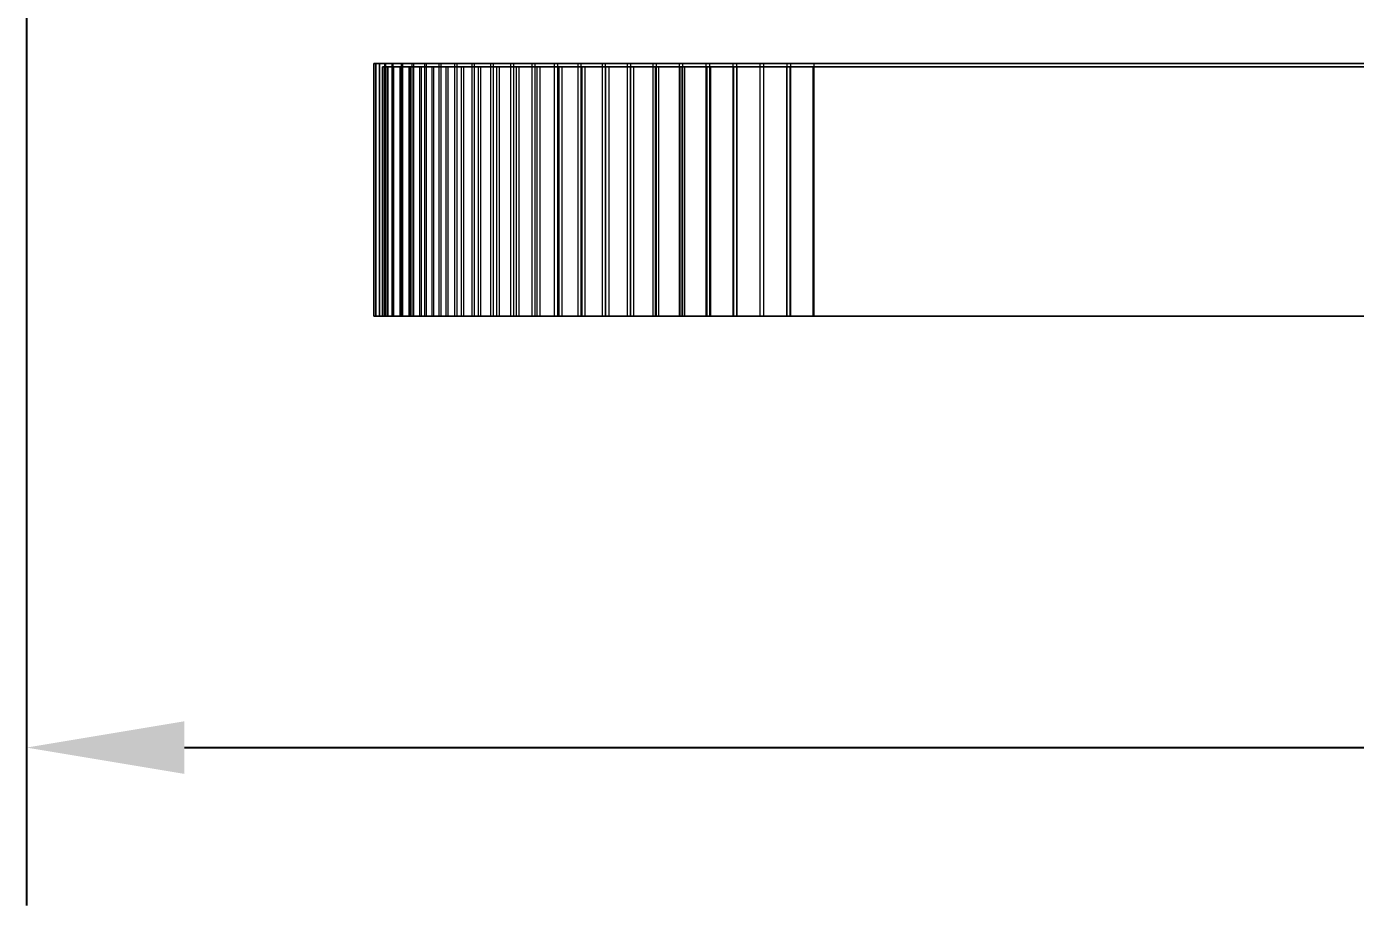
# Model space of a CAD drawing. Header units: millimetres. Extents: x -1970 to 34302, y -65268 to 6837.
# Drawn here: x 24628 to 25891, y -20530 to -19695 of the extents above; entities that cross this region are included whole.
import ezdxf

# ---------------------------------------------------------------- set-up
doc = ezdxf.new("R2010")
doc.units = ezdxf.units.MM
doc.layers.add('COTAS_O', color=1, linetype='Continuous', lineweight=0)
doc.layers.add('superior_briquetadora', color=7, linetype='Continuous', lineweight=0)
doc.dimstyles.new('R19_100', dxfattribs={"dimtxt": 250, "dimasz": 150, "dimexe": 150, "dimexo": 80, "dimgap": 100, "dimtad": 1, "dimtih": 1, "dimtoh": 1, "dimdsep": 46, "dimcen": 0.09, "dimadec": 0, "dimazin": 0, "dimtfac": 1, "dimtdec": 4, "dimtofl": 0, "dimtmove": 0, "dimatfit": 3, "dimfxl": 1, "dimtolj": 1, "dimtzin": 0, "dimarcsym": 0})

# ---------------------------------------------------------------- blocks, each defined once
blk = doc.blocks.new('*D30')
at = {"layer": 'COTAS_O', "color": 0, "lineweight": -2, "transparency": 16777216}
for p, q in [((24628.2, -19560), (24628.2, -20530)), ((26828.2, -19560), (26828.2, -20530)), ((24778.2, -20380), (26678.2, -20380))]:
    blk.add_line(p, q, dxfattribs=at)
at = {"layer": 'COTAS_O', "color": 0, "transparency": 16777216}
for points in [[(24778.2, -20355), (24778.2, -20405), (24628.2, -20380)], [(26678.2, -20355), (26678.2, -20405), (26828.2, -20380)]]:
    blk.add_solid(points, dxfattribs=at)
at = {"layer": 'Defpoints', "color": 0, "transparency": 16777216}
for p in [(24628.2, -19480), (26828.2, -19480), (26828.2, -20380)]:
    blk.add_point(p, dxfattribs=at)

msp = doc.modelspace()

# ---------------------------------------------------------------- linework, layer by layer
at = {"layer": 'superior_briquetadora'}
for p, q in [((24958.355, -19730), (24958.476, -19730)), ((24960.03, -19730), (24958.355, -19730)), ((24958.355, -19970), (24958.355, -19730)), ((24958.476, -19730), (24960.391, -19730)), ((24958.476, -19970), (24958.476, -19730)), ((24963.492, -19730), (24960.03, -19730)), ((24960.03, -19970), (24960.03, -19730)), ((24960.391, -19730), (24964.093, -19730)), ((24960.391, -19970), (24960.391, -19730)), ((24968.725, -19730), (24963.492, -19730)), ((24963.492, -19970), (24963.492, -19730)), ((24964.093, -19730), (24969.562, -19730)), ((24964.093, -19970), (24964.093, -19730)), ((24967.99, -19733), (24966.351, -19733)), ((24966.351, -19970), (24966.351, -19733)), ((24966.351, -19733), (24966.469, -19733)), ((24966.469, -19970), (24966.469, -19733)), ((24966.469, -19733), (24968.344, -19733)), ((24971.377, -19733), (24967.99, -19733)), ((24967.99, -19970), (24967.99, -19733)), ((24968.344, -19970), (24968.344, -19733)), ((24968.344, -19733), (24971.965, -19733)), ((24975.703, -19730), (24968.725, -19730)), ((24968.725, -19970), (24968.725, -19730)), ((24969.562, -19730), (24976.772, -19730)), ((24969.562, -19970), (24969.562, -19730)), ((24976.497, -19733), (24971.377, -19733)), ((24971.377, -19970), (24971.377, -19733)), ((24971.965, -19970), (24971.965, -19733)), ((24971.965, -19733), (24977.316, -19733)), ((24984.392, -19730), (24975.703, -19730)), ((24975.703, -19970), (24975.703, -19730)), ((24983.324, -19733), (24976.497, -19733)), ((24976.497, -19970), (24976.497, -19733)), ((24976.772, -19730), (24985.689, -19730)), ((24976.772, -19970), (24976.772, -19730)), ((24977.316, -19970), (24977.316, -19733)), ((24977.316, -19733), (24984.371, -19733)), ((24991.825, -19733), (24983.324, -19733)), ((24983.324, -19970), (24983.324, -19733)), ((24984.371, -19970), (24984.371, -19733)), ((24984.371, -19733), (24993.094, -19733)), ((24994.751, -19730), (24984.392, -19730)), ((24984.392, -19970), (24984.392, -19730)), ((24985.689, -19730), (24996.268, -19730)), ((24985.689, -19970), (24985.689, -19730)), ((25001.96, -19733), (24991.825, -19733)), ((24991.825, -19970), (24991.825, -19733)), ((24993.094, -19970), (24993.094, -19733)), ((24993.094, -19733), (25003.445, -19733)), ((25006.728, -19730), (24994.751, -19730)), ((24994.751, -19970), (24994.751, -19730)), ((24996.268, -19730), (25008.459, -19730)), ((24996.268, -19970), (24996.268, -19730)), ((25013.678, -19733), (25001.96, -19733)), ((25001.96, -19970), (25001.96, -19733)), ((25003.445, -19970), (25003.445, -19733)), ((25003.445, -19733), (25015.372, -19733)), ((25020.266, -19730), (25006.728, -19730)), ((25006.728, -19970), (25006.728, -19730)), ((25008.459, -19730), (25022.202, -19730)), ((25008.459, -19970), (25008.459, -19730)), ((25026.924, -19733), (25013.678, -19733)), ((25013.678, -19970), (25013.678, -19733)), ((25015.372, -19970), (25015.372, -19733)), ((25015.372, -19733), (25028.818, -19733)), ((25035.299, -19730), (25020.266, -19730)), ((25020.266, -19970), (25020.266, -19730)), ((25022.202, -19730), (25037.431, -19730)), ((25022.202, -19970), (25022.202, -19730)), ((25041.632, -19733), (25026.924, -19733)), ((25026.924, -19970), (25026.924, -19733)), ((25028.818, -19970), (25028.818, -19733)), ((25028.818, -19733), (25043.717, -19733)), ((25051.754, -19730), (25035.299, -19730)), ((25035.299, -19970), (25035.299, -19730)), ((25037.431, -19730), (25054.071, -19730)), ((25037.431, -19970), (25037.431, -19730)), ((25057.731, -19733), (25041.632, -19733)), ((25041.632, -19970), (25041.632, -19733)), ((25043.717, -19970), (25043.717, -19733)), ((25043.717, -19733), (25059.998, -19733)), ((25069.551, -19730), (25051.754, -19730)), ((25051.754, -19970), (25051.754, -19730)), ((25054.071, -19730), (25072.042, -19730)), ((25054.071, -19970), (25054.071, -19730)), ((25075.143, -19733), (25057.731, -19733)), ((25057.731, -19970), (25057.731, -19733)), ((25059.998, -19970), (25059.998, -19733)), ((25059.998, -19733), (25077.581, -19733)), ((25088.604, -19730), (25069.551, -19730)), ((25069.551, -19970), (25069.551, -19730)), ((25072.042, -19730), (25091.257, -19730)), ((25072.042, -19970), (25072.042, -19730)), ((25093.784, -19733), (25075.143, -19733)), ((25075.143, -19970), (25075.143, -19733)), ((25077.581, -19970), (25077.581, -19733)), ((25077.581, -19733), (25096.38, -19733)), ((25108.82, -19730), (25088.604, -19730)), ((25088.604, -19970), (25088.604, -19730)), ((25091.257, -19730), (25111.622, -19730)), ((25091.257, -19970), (25091.257, -19730)), ((25113.563, -19733), (25093.784, -19733)), ((25093.784, -19970), (25093.784, -19733)), ((25096.38, -19970), (25096.38, -19733)), ((25096.38, -19733), (25116.305, -19733)), ((25130.101, -19730), (25108.82, -19730)), ((25108.82, -19970), (25108.82, -19730)), ((25111.622, -19730), (25133.039, -19730)), ((25111.622, -19970), (25111.622, -19730)), ((25134.384, -19733), (25113.563, -19733)), ((25113.563, -19970), (25113.563, -19733)), ((25116.305, -19970), (25116.305, -19733)), ((25116.305, -19733), (25137.258, -19733)), ((25152.344, -19730), (25130.101, -19730)), ((25130.101, -19970), (25130.101, -19730)), ((25133.039, -19730), (25155.403, -19730)), ((25133.039, -19970), (25133.039, -19730)), ((25156.146, -19733), (25134.384, -19733)), ((25134.384, -19970), (25134.384, -19733)), ((25137.258, -19970), (25137.258, -19733)), ((25137.258, -19733), (25159.139, -19733)), ((25175.441, -19730), (25152.344, -19730)), ((25152.344, -19970), (25152.344, -19730)), ((25155.403, -19730), (25178.606, -19730)), ((25155.403, -19970), (25155.403, -19730)), ((25178.743, -19733), (25156.146, -19733)), ((25156.146, -19970), (25156.146, -19733)), ((25159.139, -19970), (25159.139, -19733)), ((25159.139, -19733), (25181.84, -19733)), ((25199.279, -19730), (25175.441, -19730)), ((25175.441, -19970), (25175.441, -19730)), ((25178.606, -19730), (25202.535, -19730)), ((25178.606, -19970), (25178.606, -19730)), ((25202.066, -19733), (25178.743, -19733)), ((25178.743, -19970), (25178.743, -19733)), ((25181.84, -19970), (25181.84, -19733)), ((25181.84, -19733), (25205.252, -19733)), ((25223.743, -19730), (25199.279, -19730)), ((25199.279, -19970), (25199.279, -19730)), ((25226.001, -19733), (25202.066, -19733)), ((25202.066, -19970), (25202.066, -19733)), ((25202.535, -19730), (25227.074, -19730)), ((25202.535, -19970), (25202.535, -19730)), ((25205.252, -19970), (25205.252, -19733)), ((25205.252, -19733), (25229.26, -19733)), ((25248.714, -19730), (25223.743, -19730)), ((25223.743, -19970), (25223.743, -19730)), ((25250.432, -19733), (25226.001, -19733)), ((25226.001, -19970), (25226.001, -19733)), ((25227.074, -19730), (25252.104, -19730)), ((25227.074, -19970), (25227.074, -19730)), ((25229.26, -19970), (25229.26, -19733)), ((25229.26, -19733), (25253.749, -19733)), ((25274.071, -19730), (25248.714, -19730)), ((25248.714, -19970), (25248.714, -19730)), ((25275.241, -19733), (25250.432, -19733)), ((25250.432, -19970), (25250.432, -19733)), ((25252.104, -19730), (25277.503, -19730)), ((25252.104, -19970), (25252.104, -19730)), ((25253.749, -19970), (25253.749, -19733)), ((25253.749, -19733), (25278.599, -19733)), ((25299.691, -19730), (25274.071, -19730)), ((25274.071, -19970), (25274.071, -19730)), ((25300.307, -19733), (25275.241, -19733)), ((25275.241, -19970), (25275.241, -19733)), ((25277.503, -19730), (25303.149, -19730)), ((25277.503, -19970), (25277.503, -19730)), ((25278.599, -19970), (25278.599, -19733)), ((25278.599, -19733), (25303.69, -19733)), ((25325.449, -19730), (25299.691, -19730)), ((25299.691, -19970), (25299.691, -19730)), ((25325.508, -19733), (25300.307, -19733)), ((25300.307, -19970), (25300.307, -19733)), ((25303.149, -19730), (25328.916, -19730)), ((25303.149, -19970), (25303.149, -19730)), ((25303.69, -19970), (25303.69, -19733)), ((25303.69, -19733), (25328.9, -19733)), ((25351.22, -19730), (25325.449, -19730)), ((25325.449, -19970), (25325.449, -19730)), ((25350.722, -19733), (25325.508, -19733)), ((25325.508, -19970), (25325.508, -19733)), ((25328.9, -19970), (25328.9, -19733)), ((25328.9, -19733), (25354.107, -19733)), ((25328.916, -19730), (25354.68, -19730)), ((25328.916, -19970), (25328.916, -19730)), ((25375.827, -19733), (25350.722, -19733)), ((25350.722, -19970), (25350.722, -19733)), ((25376.879, -19730), (25351.22, -19730)), ((25351.22, -19970), (25351.22, -19730)), ((25354.107, -19970), (25354.107, -19733)), ((25354.107, -19733), (27111.218, -19733)), ((25354.68, -19730), (27111.791, -19730)), ((25354.68, -19970), (25354.68, -19730)), ((27122.138, -19733), (25375.827, -19733)), ((25375.827, -19970), (25375.827, -19733)), ((27123.191, -19730), (25376.879, -19730)), ((25376.879, -19970), (25376.879, -19730)), ((24960.03, -19970), (24958.355, -19970)), ((24958.355, -19970), (24958.476, -19970)), ((24958.476, -19970), (24960.391, -19970)), ((24963.492, -19970), (24960.03, -19970)), ((24960.391, -19970), (24964.093, -19970)), ((24968.725, -19970), (24963.492, -19970)), ((24964.093, -19970), (24969.562, -19970)), ((24966.351, -19970), (24966.469, -19970)), ((24967.99, -19970), (24966.351, -19970)), ((24966.469, -19970), (24968.344, -19970)), ((24971.377, -19970), (24967.99, -19970)), ((24968.344, -19970), (24971.965, -19970)), ((24975.703, -19970), (24968.725, -19970)), ((24969.562, -19970), (24976.772, -19970)), ((24976.497, -19970), (24971.377, -19970)), ((24971.965, -19970), (24977.316, -19970)), ((24984.392, -19970), (24975.703, -19970)), ((24983.324, -19970), (24976.497, -19970)), ((24976.772, -19970), (24985.689, -19970)), ((24977.316, -19970), (24984.371, -19970)), ((24991.825, -19970), (24983.324, -19970)), ((24984.371, -19970), (24993.094, -19970)), ((24994.751, -19970), (24984.392, -19970)), ((24985.689, -19970), (24996.268, -19970)), ((25001.96, -19970), (24991.825, -19970)), ((24993.094, -19970), (25003.445, -19970)), ((25006.728, -19970), (24994.751, -19970)), ((24996.268, -19970), (25008.459, -19970)), ((25013.678, -19970), (25001.96, -19970)), ((25003.445, -19970), (25015.372, -19970)), ((25020.266, -19970), (25006.728, -19970)), ((25008.459, -19970), (25022.202, -19970)), ((25026.924, -19970), (25013.678, -19970)), ((25015.372, -19970), (25028.818, -19970)), ((25035.299, -19970), (25020.266, -19970)), ((25022.202, -19970), (25037.431, -19970)), ((25041.632, -19970), (25026.924, -19970)), ((25028.818, -19970), (25043.717, -19970)), ((25051.754, -19970), (25035.299, -19970)), ((25037.431, -19970), (25054.071, -19970)), ((25057.731, -19970), (25041.632, -19970)), ((25043.717, -19970), (25059.998, -19970)), ((25069.551, -19970), (25051.754, -19970)), ((25054.071, -19970), (25072.042, -19970)), ((25075.143, -19970), (25057.731, -19970)), ((25059.998, -19970), (25077.581, -19970)), ((25088.604, -19970), (25069.551, -19970)), ((25072.042, -19970), (25091.257, -19970)), ((25093.784, -19970), (25075.143, -19970)), ((25077.581, -19970), (25096.38, -19970)), ((25108.82, -19970), (25088.604, -19970)), ((25091.257, -19970), (25111.622, -19970)), ((25113.563, -19970), (25093.784, -19970)), ((25096.38, -19970), (25116.305, -19970)), ((25130.101, -19970), (25108.82, -19970)), ((25111.622, -19970), (25133.039, -19970)), ((25134.384, -19970), (25113.563, -19970)), ((25116.305, -19970), (25137.258, -19970)), ((25152.344, -19970), (25130.101, -19970)), ((25133.039, -19970), (25155.403, -19970)), ((25156.146, -19970), (25134.384, -19970)), ((25137.258, -19970), (25159.139, -19970)), ((25175.441, -19970), (25152.344, -19970)), ((25155.403, -19970), (25178.606, -19970)), ((25178.743, -19970), (25156.146, -19970)), ((25159.139, -19970), (25181.84, -19970)), ((25199.279, -19970), (25175.441, -19970)), ((25178.606, -19970), (25202.535, -19970)), ((25202.066, -19970), (25178.743, -19970)), ((25181.84, -19970), (25205.252, -19970)), ((25223.743, -19970), (25199.279, -19970)), ((25226.001, -19970), (25202.066, -19970)), ((25202.535, -19970), (25227.074, -19970)), ((25205.252, -19970), (25229.26, -19970)), ((25248.714, -19970), (25223.743, -19970)), ((25250.432, -19970), (25226.001, -19970)), ((25227.074, -19970), (25252.104, -19970)), ((25229.26, -19970), (25253.749, -19970)), ((25274.071, -19970), (25248.714, -19970)), ((25275.241, -19970), (25250.432, -19970)), ((25252.104, -19970), (25277.503, -19970)), ((25253.749, -19970), (25278.599, -19970)), ((25299.691, -19970), (25274.071, -19970)), ((25300.307, -19970), (25275.241, -19970)), ((25277.503, -19970), (25303.149, -19970)), ((25278.599, -19970), (25303.69, -19970)), ((25325.449, -19970), (25299.691, -19970)), ((25325.508, -19970), (25300.307, -19970)), ((25303.149, -19970), (25328.916, -19970)), ((25303.69, -19970), (25328.9, -19970)), ((25351.22, -19970), (25325.449, -19970)), ((25350.722, -19970), (25325.508, -19970)), ((25328.9, -19970), (25354.107, -19970)), ((25328.916, -19970), (25354.68, -19970)), ((25375.827, -19970), (25350.722, -19970)), ((25376.879, -19970), (25351.22, -19970)), ((25354.107, -19970), (27111.218, -19970)), ((25354.68, -19970), (27111.791, -19970)), ((27122.138, -19970), (25375.827, -19970)), ((27123.191, -19970), (25376.879, -19970))]:
    msp.add_line(p, q, dxfattribs=at)

# ---------------------------------------------------------------- dimensions: what is measured, and where the dimension line sits
at = {"layer": 'COTAS_O'}
dim = msp.add_aligned_dim(p1=(24628.187, -19480), p2=(26828.187, -19480), distance=-900, text='<> O', dimstyle='R19_100', dxfattribs=at)
dim.commit()
dim.dimension.update_dxf_attribs({"geometry": '*D30', "text_midpoint": (25728.187, -20380)})

doc.saveas('drawing.dxf')
